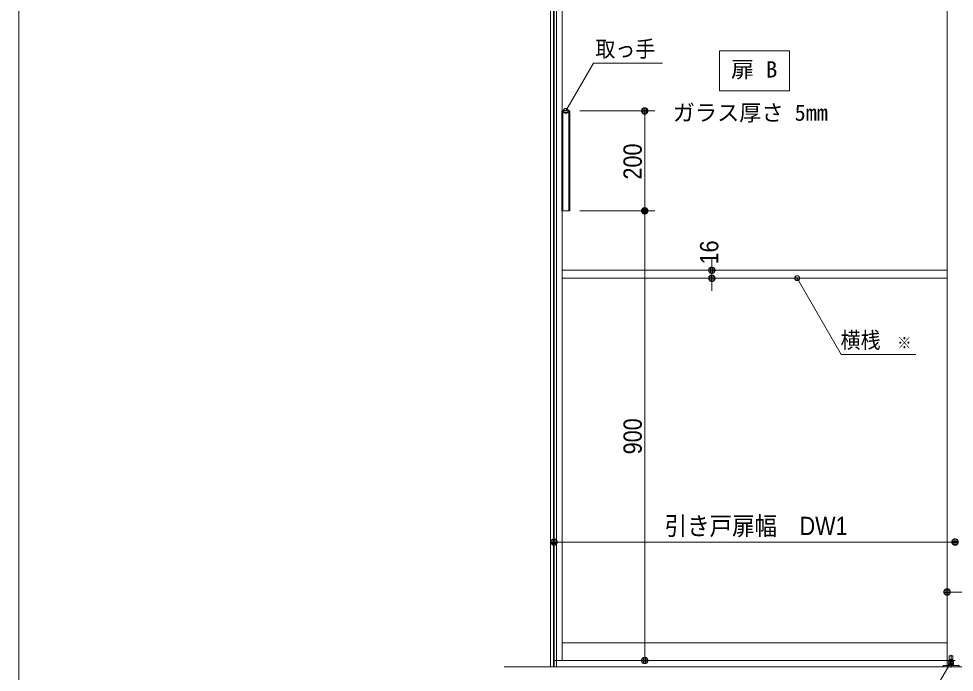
# Model space of a CAD drawing. Units: millimetres, scale not verified. Extents: x -6062 to 6062, y -3045 to 3045.
# Drawn here: x -5788 to -3914, y -2011 to -702 of the extents above; entities that cross this region are included whole.
import ezdxf
from ezdxf.enums import TextEntityAlignment as Align

# ---------------------------------------------------------------- set-up
doc = ezdxf.new("R2010")
doc.units = ezdxf.units.MM
doc.header["$LTSCALE"] = 20
doc.linetypes.add('CHAIN1', pattern=[8, 5, -1, 1, -1])
doc.linetypes.add('DOUBLE_CHAIN1', pattern=[8.8, 5, -1, 0.6, -0.6, 0.6, -1])
for name, color, linetype, lineweight in [('0-0_2寸法-2', 7, 'Continuous', 9), ('0-1_0', 7, 'Continuous', 9), ('0-2_2寸法-1', 7, 'Continuous', 9), ('0-3_2寸法-3', 7, 'Continuous', 9), ('0-4_3一般', 7, 'Continuous', 9), ('0-5_1図面枠', 7, 'Continuous', 9)]:
    doc.layers.add(name, color=color, linetype=linetype, lineweight=lineweight)
doc.styles.add('ＭＳ ゴシック', font='')
doc.styles.add('ＭＳ Ｐゴシック', font='')
doc.styles.get('ＭＳ ゴシック').set_extended_font_data('MS Gothic')
doc.styles.get('ＭＳ Ｐゴシック').set_extended_font_data('MS PGothic')

# ---------------------------------------------------------------- blocks, each defined once
blk = doc.blocks.new('_Dot')
at = {"layer": '0-1_0'}
for p, q in [((-10, 0), (-20, 0)), ((9.78, 2), (-9.78, 2)), ((7.99, 6), (-7.99, 6)), ((9.16, -3.98), (-9.16, -3.98)), ((6, -7.98), (-6, -7.98))]:
    blk.add_line(p, q, dxfattribs=at)
for points in [[(10, 0), (9.92, 1.25), (9.69, 2.49), (9.3, 3.68), (8.76, 4.82), (8.09, 5.88), (7.29, 6.85), (6.37, 7.71), (5.36, 8.44), (4.26, 9.05), (3.09, 9.51), (1.87, 9.82), (0.63, 9.98), (-0.63, 9.98), (-1.87, 9.82), (-3.09, 9.51), (-4.26, 9.05), (-5.36, 8.44), (-6.37, 7.71), (-7.29, 6.85), (-8.09, 5.88), (-8.76, 4.82), (-9.3, 3.68), (-9.69, 2.49), (-9.92, 1.25), (-10, 0), (0, 0)], [(-10, 0), (-9.92, -1.25), (-9.69, -2.49), (-9.3, -3.68), (-8.76, -4.82), (-8.09, -5.88), (-7.29, -6.85), (-6.37, -7.71), (-5.36, -8.44), (-4.26, -9.05), (-3.09, -9.51), (-1.87, -9.82), (-0.63, -9.98), (0.63, -9.98), (1.87, -9.82), (3.09, -9.51), (4.26, -9.05), (5.36, -8.44), (6.37, -7.71), (7.29, -6.85), (8.09, -5.88), (8.76, -4.82), (9.3, -3.68), (9.69, -2.49), (9.92, -1.25), (10, 0), (0, 0)]]:
    blk.add_lwpolyline(points, close=True, dxfattribs=at)
blk = doc.blocks.new('グループ-6')
at = {"layer": '0-4_3一般'}
for p, q in [((-58560, 7000), (-58560, -40000)), ((-60560, -40000), (-8700, -40000))]:
    blk.add_line(p, q, dxfattribs=at)
blk = doc.blocks.new('グループ-7')
at = {"layer": '0-4_3一般'}
for p, q in [((-58560, -40000), (-58560, 7000)), ((-42820, -40000), (-42820, 6840)), ((-58560, -39740), (-58560, 6100)), ((-58240, -39740), (-58240, 6100)), ((-42820, 6100), (-42820, -39740)), ((-58242, -17740), (-57922, -17740)), ((-58202, -17740), (-58202, -21740)), ((-57962, -17740), (-57962, -21740)), ((-57922, -21740), (-57922, -17740)), ((-58240, -24120), (-42820, -24120)), ((-42820, -24440), (-58240, -24440)), ((-58240, -39040), (-42820, -39040)), ((-42735, -39560), (-42735, -39800)), ((-42595, -39550), (-42725, -39550)), ((-42585, -39800), (-42585, -39560)), ((-42500, -39740), (-58560, -39740)), ((-42820, -40000), (-26760, -40000)), ((-42760, -39862), (-42700, -39862)), ((-42760, -39862), (-42760, -39922)), ((-42760, -39922), (-42760, -39942)), ((-42560, -39922), (-42760, -39922)), ((-42760, -39942), (-42340, -39942)), ((-42735, -39800), (-42585, -39800)), ((-42586, -39800), (-42734, -39800)), ((-42734, -39862), (-42734, -39800)), ((-42700, -39862), (-42620, -39862)), ((-42620, -39862), (-42560, -39862)), ((-42586, -39862), (-42586, -39800)), ((-42560, -39862), (-42560, -39922))]:
    blk.add_line(p, q, dxfattribs=at)
at = {"layer": '0-4_3一般', "linetype": 'DOUBLE_CHAIN1'}
for p, q in [((-58240, -24440), (-58240, -24120)), ((-42820, -24120), (-42820, -24440))]:
    blk.add_line(p, q, dxfattribs=at)
at = {"layer": '0-4_3一般', "linetype": 'CHAIN1'}
blk.add_line((-42660, -39520), (-42660, -40027.8), dxfattribs=at)
at = {"layer": '0-4_3一般'}
for points in [[(-58242, -17740), (-58242, -21740), (-57922, -21740)], [(-42980, -40000), (-42980, -39942), (-42760, -39942)], [(-42340, -39942), (-42340, -40000), (-42980, -40000)], [(-42560, -39942), (-42560, -39922), (-42760, -39922)]]:
    blk.add_lwpolyline(points, dxfattribs=at)
for centre, start, end in [((-42725, -39560), 90, 180), ((-42595, -39560), 0, 90)]:
    blk.add_arc(centre, 10, start, end, dxfattribs=at)
blk.add_blockref('グループ-6', (0, 0), dxfattribs=at)
blk = doc.blocks.new('グループ-27')
at = {"layer": '0-4_3一般'}
for p, q in [((-58700, 7000), (-58700, -40000)), ((-58580, 7000), (-58580, -40000)), ((-58460, -40000), (-58460, 7000)), ((-58700, -40000), (-58460, -40000))]:
    blk.add_line(p, q, dxfattribs=at)
blk = doc.blocks.new('グループ-97')
at = {"layer": '0-5_1図面枠'}
blk.add_lwpolyline([(-80000, 55400), (80000, 55400), (80000, -55400), (-80000, -55400)], close=True, dxfattribs=at)
blk = doc.blocks.new('図面枠')
at = {"layer": '0-5_1図面枠'}
blk.add_blockref('グループ-97', (0, 0), dxfattribs=at)

msp = doc.modelspace()

# ---------------------------------------------------------------- linework, layer by layer
at = {"layer": '0-0_2寸法-2'}
for p, q in [((-4399.5, -1193.29), (-4399.5, -1180.58)), ((-4399.5, -1206), (-4399.5, -1222)), ((-4379.5, -1206), (-4379.3, -1206)), ((-4399.5, -1234.71), (-4399.5, -1247.42)), ((-4379.5, -1222), (-4379.3, -1222))]:
    msp.add_line(p, q, dxfattribs=at)
at = {"layer": '0-2_2寸法-1'}
for p, q in [((-4663.8, -887), (-4513.8, -887)), ((-4533.8, -1074.29), (-4533.8, -899.71)), ((-4663.6, -1087), (-4513.8, -1087)), ((-4663.6, -1087), (-4513.8, -1087)), ((-4533.8, -1099.71), (-4533.8, -1974.29)), ((-4715.5, -1730), (-4715.3, -1730)), ((-4702.79, -1750), (-3925.21, -1750)), ((-3928.5, -1830), (-3928.3, -1830)), ((-3138.21, -1850), (-3915.79, -1850)), ((-4663.8, -1987), (-4513.8, -1987))]:
    msp.add_line(p, q, dxfattribs=at)
at = {"layer": '0-3_2寸法-3'}
for p, q in [((-4686.91, -886.01), (-4696.69, -886.01)), ((-4687.8, -890.01), (-4695.8, -890.01)), ((-4691.63, -882.01), (-4691.97, -882.01)), ((-4691.63, -882.01), (-4691.97, -882.01)), ((-4228.33, -1217.01), (-4228.67, -1217.01)), ((-4228.33, -1217.01), (-4228.67, -1217.01)), ((-4223.61, -1221.01), (-4233.39, -1221.01)), ((-4224.5, -1225.01), (-4232.5, -1225.01)), ((-3920.33, -1985.01), (-3920.67, -1985.01)), ((-3920.33, -1985.01), (-3920.67, -1985.01)), ((-3915.61, -1989.01), (-3925.39, -1989.01)), ((-3916.5, -1993.01), (-3924.5, -1993.01))]:
    msp.add_line(p, q, dxfattribs=at)
msp.add_lwpolyline([(-4384, -767), (-4244, -767), (-4244, -847), (-4384, -847)], close=True, dxfattribs=at)
for points in [[(-4691.8, -887), (-4636.56, -791.33), (-4498.04, -791.33)], [(-3991.16, -1374.84), (-4140.26, -1374.84), (-4228.5, -1222)], [(-3920.5, -1990), (-3984.01, -2100), (-4300.02, -2100)]]:
    msp.add_lwpolyline(points, dxfattribs=at)
for centre in [(-4691.8, -887), (-4691.8, -887), (-4228.5, -1222), (-4228.5, -1222), (-3920.5, -1990), (-3920.5, -1990)]:
    msp.add_circle(centre, 5.01, dxfattribs=at)

# ---------------------------------------------------------------- block references
at = {"layer": '0-0_2寸法-2', "xscale": 0.6356201, "yscale": 0.6356201}
for p, rotation in [((-4399.5, -1206), 270), ((-4399.5, -1222), 90)]:
    msp.add_blockref('_Dot', p, dxfattribs=dict(at, rotation=rotation))
at = {"layer": '0-2_2寸法-1', "xscale": 0.6356201, "yscale": 0.6356201}
for p, rotation in [((-4533.8, -887), 90), ((-4533.8, -1087), 270), ((-4533.8, -1087), 90), ((-4715.5, -1750), 180), ((-3928.5, -1850), 180), ((-4533.8, -1987), 270)]:
    msp.add_blockref('_Dot', p, dxfattribs=dict(at, rotation=rotation))
msp.add_blockref('_Dot', (-3912.5, -1750), dxfattribs=at)
at = {"layer": '0-4_3一般', "xscale": 0.05, "yscale": 0.05}
for name in ['グループ-7', 'グループ-27']:
    msp.add_blockref(name, (-1787.5, 0), dxfattribs=at)
at = {"layer": '0-5_1図面枠', "xscale": 0.05, "yscale": 0.05}
msp.add_blockref('図面枠', (-1787.5, 0), dxfattribs=at)

# ---------------------------------------------------------------- texts
at = {"layer": '0-0_2寸法-2', "style": 'ＭＳ Ｐゴシック', "width": 0.9}
msp.add_text('16', height=36.66, rotation=90, dxfattribs=at).set_placement((-4375.53, -1194.33), align=Align.BOTTOM_LEFT)
at = {"layer": '0-2_2寸法-1', "style": 'ＭＳ Ｐゴシック', "width": 0.9}
for s, p in [('200', (-4528.84, -1024.28)), ('900', (-4528.84, -1574.38))]:
    msp.add_text(s, height=36.66, rotation=90, dxfattribs=at).set_placement(p, align=Align.BOTTOM_LEFT)
msp.add_text('引き戸扉幅\u3000DW1', height=36.69, dxfattribs=at).set_placement((-4494.02, -1747.07), align=Align.BOTTOM_LEFT)
at = {"layer": '0-3_2寸法-3', "style": 'ＭＳ ゴシック'}
for s, height, width, p in [('取っ手', 32.55, 0.9, (-4632.71, -788.94)), ('扉 B', 32.55, 1.05, (-4361.36, -829.87)), ('横桟', 32.55, 0.9, (-4141.61, -1371.66)), ('※', 23.31, 0.9, (-4028.26, -1369.88))]:
    msp.add_text(s, height=height, dxfattribs=dict(at, width=width)).set_placement(p, align=Align.BOTTOM_LEFT)
msp.add_text('ガラス厚さ 5mm', height=32.55, dxfattribs=at).set_placement((-4477.79, -916.45), align=Align.BOTTOM_LEFT)

doc.saveas('drawing.dxf')
